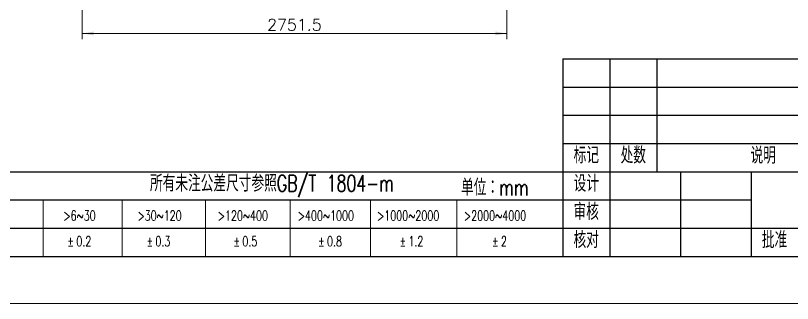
# Model space of a CAD drawing. Header units: millimetres. Extents: x 17243 to 30056, y 9468 to 18529.
# Drawn here: x 21903 to 26937, y 9468 to 11335 of the extents above; entities that cross this region are included whole.
import ezdxf

# ---------------------------------------------------------------- set-up
doc = ezdxf.new("R2010")
doc.units = ezdxf.units.MM
for name, color, linetype, lineweight in [('10', 7, 'Continuous', 18), ('9', 7, 'Continuous', 18), ('尺寸线层', 3, 'Continuous', 18)]:
    doc.layers.add(name, color=color, linetype=linetype, lineweight=lineweight)
doc.styles.add('SLDTEXTSTYLE0', font='txt.shx', dxfattribs={"width": 0.7, "bigfont": 'bigfont.shx'})
doc.styles.add('SLDTEXTSTYLE2', font='txt.shx', dxfattribs={"width": 0.7})
doc.styles.get("Standard").update_dxf_attribs({"font": 'txt.shx'})
doc.dimstyles.new('ISO-25', dxfattribs={"dimscale": 30, "dimtxt": 2.5, "dimasz": 2.5, "dimexe": 1.25, "dimexo": 0.625, "dimtad": 1, "dimdsep": 46, "dimtxsty": 'Standard', "dimcen": 2.5, "dimdle": 5, "dimadec": 0, "dimazin": 0, "dimtfac": 1, "dimtdec": 0, "dimtmove": 0, "dimatfit": 3, "dimfxl": 0, "dimarcsym": 0})

# ---------------------------------------------------------------- blocks, each defined once
blk = doc.blocks.new('SW_NOTE_0_9')
at = {"layer": '10', "color": 0, "attachment_point": 1, "style": 'SLDTEXTSTYLE2'}
for s, insert, char_height, width in [('%%P', (0, 68.2), 52.92, 27.441), ('2', (47.3, 68.2), 52.9, 32.015)]:
    blk.add_mtext(s, dxfattribs=dict(at, insert=insert, char_height=char_height, width=width))
blk = doc.blocks.new('SW_NOTE_0_1')
at = {"layer": '10', "color": 0, "char_height": 52.92, "attachment_point": 1, "style": 'SLDTEXTSTYLE2'}
for s, insert, width in [('%%P', (0, 68.2), 27.441), ('1.2', (47.3, 68.2), 77.75)]:
    blk.add_mtext(s, dxfattribs=dict(at, insert=insert, width=width))
blk = doc.blocks.new('SW_NOTE_0_2_1')
at = {"layer": '10', "color": 0, "char_height": 52.92, "attachment_point": 1, "style": 'SLDTEXTSTYLE2'}
for s, insert, width in [('%%P', (0, 68.2), 27.441), ('0.8', (47.3, 68.2), 91.47)]:
    blk.add_mtext(s, dxfattribs=dict(at, insert=insert, width=width))
blk = doc.blocks.new('SW_NOTE_0_3_1')
at = {"layer": '10', "color": 0, "char_height": 52.92, "attachment_point": 1, "style": 'SLDTEXTSTYLE2'}
for s, insert, width in [('%%P', (0, 68.2), 27.441), ('0.5', (47.3, 68.2), 86.897)]:
    blk.add_mtext(s, dxfattribs=dict(at, insert=insert, width=width))
blk = doc.blocks.new('SW_NOTE_0_4_1')
at = {"layer": '10', "color": 0, "char_height": 52.92, "attachment_point": 1, "style": 'SLDTEXTSTYLE2'}
for s, insert, width in [('%%P', (0, 68.2), 27.441), ('0.3', (47.3, 68.2), 86.897)]:
    blk.add_mtext(s, dxfattribs=dict(at, insert=insert, width=width))
blk = doc.blocks.new('SW_NOTE_0_5_1')
at = {"layer": '10', "color": 0, "char_height": 52.92, "attachment_point": 1, "style": 'SLDTEXTSTYLE2'}
for s, insert, width in [('%%P', (0, 68.2), 27.441), ('0.2', (47.3, 68.2), 91.47)]:
    blk.add_mtext(s, dxfattribs=dict(at, insert=insert, width=width))
blk = doc.blocks.new('*X19')
at = {"layer": '尺寸线层', "linetype": 'Continuous'}
for points in [[(22334.3, 11218.7), (22409.3, 11231.2), (22409.3, 11206.2)], [(25085.8, 11218.7), (25010.8, 11231.2), (25010.8, 11206.2)]]:
    blk.add_hatch(color=0, dxfattribs=at).paths.add_polyline_path(points, flags=0)
at = {"layer": '尺寸线层', "color": 0, "linetype": 'Continuous'}
for p, q in [((25085.8, 11842.9), (25085.8, 11181.2)), ((22334.3, 11760.3), (22334.3, 11181.2)), ((22334.3, 11218.7), (25085.8, 11218.7))]:
    blk.add_line(p, q, dxfattribs=at)
at = {"layer": '尺寸线层', "color": 0, "insert": (23710, 11275), "char_height": 75, "width": 482.143, "attachment_point": 5}
blk.add_mtext('2751.5', dxfattribs=at)

msp = doc.modelspace()

# ---------------------------------------------------------------- linework, layer by layer
at = {"layer": '10', "lineweight": 25}
for p, q in [((25448.868, 11054.152), (29872.465, 11054.152)), ((25448.868, 11054.152), (25448.868, 9772.834)), ((25753.943, 11054.152), (25753.943, 10321.97)), ((26059.019, 11054.152), (26059.019, 10321.97)), ((25448.868, 10871.106), (27889.473, 10871.106)), ((25448.868, 10688.061), (27889.473, 10688.061)), ((25448.868, 10505.015), (27889.473, 10505.015)), ((21178.157, 10321.97), (27889.473, 10321.97)), ((25753.943, 10321.97), (25753.943, 9772.834)), ((26211.557, 10321.97), (26211.557, 9772.834)), ((26668.688, 10321.97), (26668.688, 9772.834)), ((21178.157, 10138.925), (26668.688, 10138.925)), ((25449.963, 10138.925), (26668.688, 10138.925)), ((21178.157, 9955.879), (27889.473, 9955.879)), ((25448.868, 9772.834), (29872.813, 9772.834)), ((25448.868, 9772.834), (29872.813, 9772.834))]:
    msp.add_line(p, q, dxfattribs=at)
at = {"layer": '10'}
for p, q in [((22080.832, 9772.834), (22080.832, 10138.925)), ((22594.517, 9772.834), (22594.517, 10138.925)), ((23134.448, 9772.834), (23134.448, 10138.925)), ((23681.879, 9772.834), (23681.879, 10138.925)), ((24203.063, 9772.834), (24203.063, 10138.925)), ((24761.742, 10138.925), (24761.742, 9772.834)), ((17242.681, 9467.758), (30055.858, 9467.758))]:
    msp.add_line(p, q, dxfattribs=at)
at = {"layer": '10', "linetype": 'Continuous', "lineweight": 25}
msp.add_line((21178.157, 9772.834), (29872.813, 9772.834), dxfattribs=at)
at = {"layer": '9', "color": 7}
msp.add_line((17242.681, 9467.758), (30055.858, 9467.758), dxfattribs=at)

# ---------------------------------------------------------------- block references
at = {"layer": '10', "xscale": 1.22030260782682, "yscale": 1.22030260782682, "zscale": 1.22030260782682}
for name, p in [('SW_NOTE_0_5_1', (22238.63, 9819.958)), ('SW_NOTE_0_4_1', (22751.637, 9819.958)), ('SW_NOTE_0_3_1', (23314.79, 9819.958)), ('SW_NOTE_0_2_1', (23863.234, 9819.958)), ('SW_NOTE_0_1', (24390.841, 9819.958)), ('SW_NOTE_0_9', (24989.962, 9819.958))]:
    msp.add_blockref(name, p, dxfattribs=at)

# ---------------------------------------------------------------- texts
at = {"layer": '10'}
for s, insert, char_height, width, attachment_point, style in [('标记', (25601.379, 10482.524), 106.7765, 408.37529, 2, 'SLDTEXTSTYLE0'), ('处数', (25905.666, 10482.376), 106.7765, 405.86992, 2, 'SLDTEXTSTYLE0'), ('说明', (26747.413, 10480.79), 106.7765, 393.34307, 2, 'SLDTEXTSTYLE0'), ('所有未注公差尺寸参照GB/T 1804-m', (22773.781, 10300.56), 106.77648, 3261.39507, 1, 'SLDTEXTSTYLE0'), ('单位：mm', (24789.18, 10274.313), 106.7765, 855.58381, 1, 'SLDTEXTSTYLE0'), ('设计', (25601.379, 10299.554), 106.7765, 406.70504, 2, 'SLDTEXTSTYLE0'), ('审核', (25600.59, 10116.282), 106.7765, 395.84844, 2, 'SLDTEXTSTYLE0'), ('>6~30', (22212.825, 10069.67), 64.5743, 245.56701, 1, 'SLDTEXTSTYLE2'), ('>30~120', (22692.896, 10069.67), 64.5743, 340.44518, 1, 'SLDTEXTSTYLE2'), ('>120~400', (23213.189, 10069.67), 64.5743, 401.83693, 1, 'SLDTEXTSTYLE2'), ('>400~1000', (23731.468, 10069.67), 64.5743, 457.64762, 1, 'SLDTEXTSTYLE2'), ('>1000~2000', (24245.455, 10069.67), 64.5743, 513.4583, 1, 'SLDTEXTSTYLE2'), ('>2000~4000', (24808.701, 10069.67), 64.5743, 530.20151, 1, 'SLDTEXTSTYLE2'), ('核对', (25600.59, 9933.788), 106.7765, 407.54017, 2, 'SLDTEXTSTYLE0'), ('批准', (26820.893, 9933.604), 106.7765, 410.04554, 2, 'SLDTEXTSTYLE0')]:
    msp.add_mtext(s, dxfattribs=dict(at, insert=insert, char_height=char_height, width=width, attachment_point=attachment_point, style=style))

# ---------------------------------------------------------------- dimensions: what is measured, and where the dimension line sits
at = {"layer": '尺寸线层'}
dim = msp.add_linear_dim(base=(25085.788, 11218.747), p1=(22334.288, 11779.049), p2=(25085.788, 11861.629), angle=180, dimstyle='ISO-25', override={"dimsah": 1, "dimtfill": 1, "dimtolj": 1, "dimtzin": 8}, dxfattribs=at)
dim.commit()
dim.dimension.update_dxf_attribs({"geometry": '*X19', "text_midpoint": (23710.038, 11274.997)})

doc.saveas('drawing.dxf')
